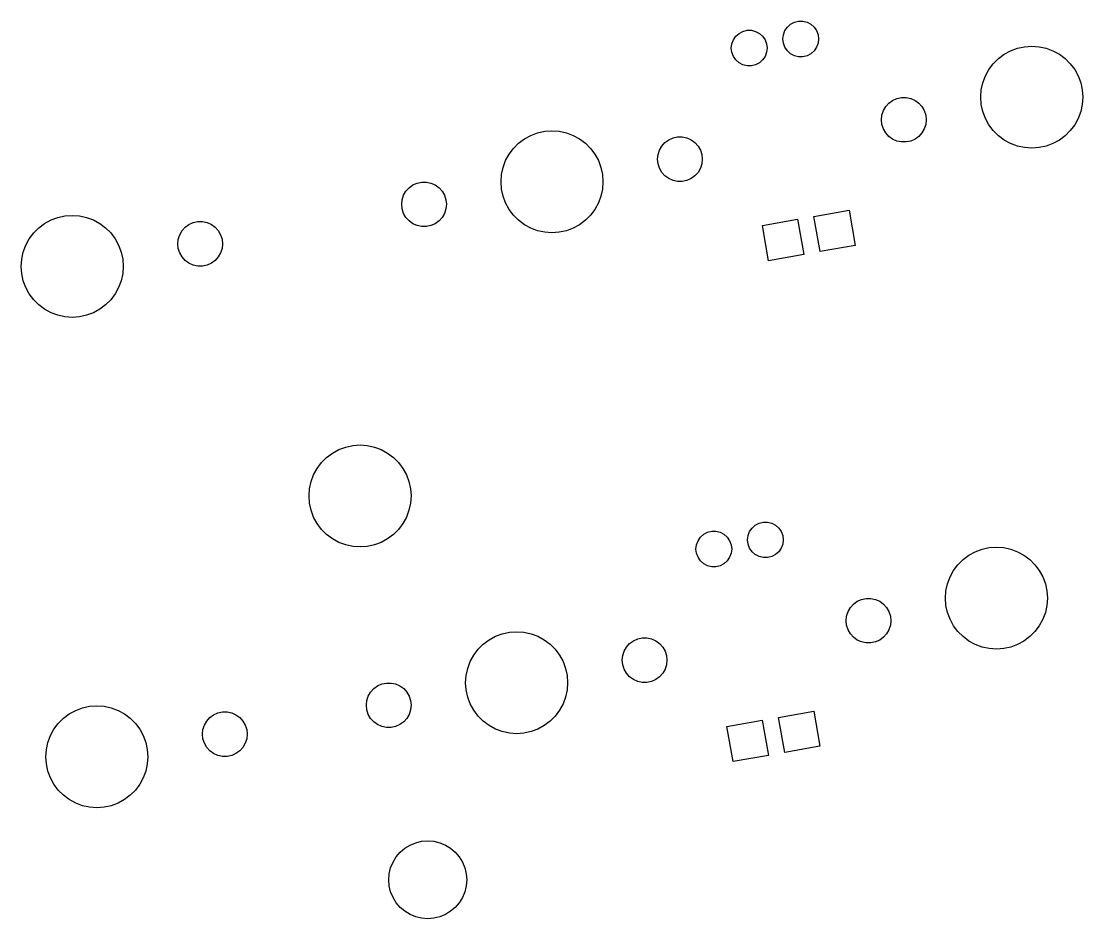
# Model space of a CAD drawing. Extents: x -139 to 23, y -82 to 9.
# Drawn here: x -93.41 to -51.9, y -72.02 to -36.93 of the extents above; entities that cross this region are included whole.
import ezdxf

# ---------------------------------------------------------------- set-up
doc = ezdxf.new("R2010")
doc.units = 0
doc.layers.add('BLACK', color=7, linetype='CONTINUOUS')

msp = doc.modelspace()

# ---------------------------------------------------------------- linework, layer by layer
at = {"layer": 'BLACK', "linetype": 'CONTINUOUS'}
for p, q in [((-63.1784, -36.9697), (-63.0149, -36.9294)), ((-63.0149, -36.9294), (-62.8465, -36.9294)), ((-62.8465, -36.9294), (-62.683, -36.9697)), ((-65.3434, -37.4035), (-65.1943, -37.3252)), ((-65.1943, -37.3252), (-65.0308, -37.2849)), ((-65.0308, -37.2849), (-64.8624, -37.2849)), ((-64.8624, -37.2849), (-64.6989, -37.3252)), ((-64.6989, -37.3252), (-64.5498, -37.4035)), ((-63.6089, -37.4557), (-63.5492, -37.2982)), ((-63.5492, -37.2982), (-63.4536, -37.1597)), ((-63.4536, -37.1597), (-63.3275, -37.048)), ((-63.3275, -37.048), (-63.1784, -36.9697)), ((-62.683, -36.9697), (-62.5339, -37.048)), ((-62.5339, -37.048), (-62.4079, -37.1597)), ((-62.4079, -37.1597), (-62.3122, -37.2982)), ((-62.3122, -37.2982), (-62.2525, -37.4557)), ((-65.6248, -37.8112), (-65.5651, -37.6537)), ((-65.5651, -37.6537), (-65.4695, -37.5151)), ((-65.4695, -37.5151), (-65.3434, -37.4035)), ((-64.5498, -37.4035), (-64.4238, -37.5151)), ((-64.4238, -37.5151), (-64.3281, -37.6537)), ((-64.3281, -37.6537), (-64.2684, -37.8112)), ((-63.6292, -37.6229), (-63.6089, -37.4557)), ((-63.6089, -37.79), (-63.6292, -37.6229)), ((-62.2525, -37.4557), (-62.2322, -37.6229)), ((-62.2322, -37.6229), (-62.2525, -37.79)), ((-65.6451, -37.9783), (-65.6248, -37.8112)), ((-65.6248, -38.1455), (-65.6451, -37.9783)), ((-65.5651, -38.3029), (-65.6248, -38.1455)), ((-64.2684, -38.1455), (-64.3281, -38.3029)), ((-64.2684, -37.8112), (-64.2481, -37.9783)), ((-64.2481, -37.9783), (-64.2684, -38.1455)), ((-63.5492, -37.9475), (-63.6089, -37.79)), ((-63.4536, -38.086), (-63.5492, -37.9475)), ((-63.3275, -38.1977), (-63.4536, -38.086)), ((-62.4079, -38.086), (-62.5339, -38.1977)), ((-62.3122, -37.9475), (-62.4079, -38.086)), ((-62.2525, -37.79), (-62.3122, -37.9475)), ((-54.9748, -38.2213), (-54.7251, -38.085)), ((-54.7251, -38.085), (-54.4585, -37.9856)), ((-54.4585, -37.9856), (-54.1806, -37.9251)), ((-54.1806, -37.9251), (-53.8968, -37.9048)), ((-53.8968, -37.9048), (-53.613, -37.9251)), ((-53.613, -37.9251), (-53.335, -37.9856)), ((-53.335, -37.9856), (-53.0685, -38.085)), ((-53.0685, -38.085), (-52.8188, -38.2213)), ((-65.4695, -38.4415), (-65.5651, -38.3029)), ((-65.3434, -38.5532), (-65.4695, -38.4415)), ((-65.1943, -38.6314), (-65.3434, -38.5532)), ((-64.5498, -38.5532), (-64.6989, -38.6314)), ((-64.4238, -38.4415), (-64.5498, -38.5532)), ((-64.3281, -38.3029), (-64.4238, -38.4415)), ((-63.1784, -38.276), (-63.3275, -38.1977)), ((-63.0149, -38.3163), (-63.1784, -38.276)), ((-62.8465, -38.3163), (-63.0149, -38.3163)), ((-62.683, -38.276), (-62.8465, -38.3163)), ((-62.5339, -38.1977), (-62.683, -38.276)), ((-55.5742, -38.8207), (-55.4037, -38.593)), ((-55.4037, -38.593), (-55.2025, -38.3918)), ((-55.2025, -38.3918), (-54.9748, -38.2213)), ((-52.8188, -38.2213), (-52.5911, -38.3918)), ((-52.5911, -38.3918), (-52.3899, -38.593)), ((-52.3899, -38.593), (-52.2194, -38.8207)), ((-65.0308, -38.6717), (-65.1943, -38.6314)), ((-64.8624, -38.6717), (-65.0308, -38.6717)), ((-64.6989, -38.6314), (-64.8624, -38.6717)), ((-55.7105, -39.0704), (-55.5742, -38.8207)), ((-52.2194, -38.8207), (-52.0831, -39.0704)), ((-55.8704, -39.6149), (-55.8099, -39.337)), ((-55.8099, -39.337), (-55.7105, -39.0704)), ((-52.0831, -39.0704), (-51.9837, -39.337)), ((-51.9837, -39.337), (-51.9232, -39.6149)), ((-55.8907, -39.8987), (-55.8704, -39.6149)), ((-51.9232, -39.6149), (-51.9029, -39.8987)), ((-59.6075, -40.2665), (-59.4851, -40.1306)), ((-59.4851, -40.1306), (-59.3371, -40.0231)), ((-59.3371, -40.0231), (-59.17, -39.9487)), ((-59.17, -39.9487), (-58.9911, -39.9106)), ((-58.9911, -39.9106), (-58.8082, -39.9106)), ((-58.8082, -39.9106), (-58.6292, -39.9487)), ((-58.6292, -39.9487), (-58.4621, -40.0231)), ((-58.4621, -40.0231), (-58.3141, -40.1306)), ((-58.3141, -40.1306), (-58.1917, -40.2665)), ((-55.8704, -40.1825), (-55.8907, -39.8987)), ((-55.8099, -40.4605), (-55.8704, -40.1825)), ((-51.9232, -40.1825), (-51.9837, -40.4605)), ((-51.9029, -39.8987), (-51.9232, -40.1825)), ((-59.7746, -40.7808), (-59.7555, -40.5989)), ((-59.7555, -40.5989), (-59.699, -40.4249)), ((-59.699, -40.4249), (-59.6075, -40.2665)), ((-58.1917, -40.2665), (-58.1003, -40.4249)), ((-58.1003, -40.4249), (-58.0437, -40.5989)), ((-58.0437, -40.5989), (-58.0246, -40.7808)), ((-55.7105, -40.727), (-55.8099, -40.4605)), ((-51.9837, -40.4605), (-52.0831, -40.727)), ((-59.7555, -40.9628), (-59.7746, -40.7808)), ((-59.699, -41.1367), (-59.7555, -40.9628)), ((-58.0437, -40.9628), (-58.1003, -41.1367)), ((-58.0246, -40.7808), (-58.0437, -40.9628)), ((-55.5742, -40.9767), (-55.7105, -40.727)), ((-55.4037, -41.2044), (-55.5742, -40.9767)), ((-52.2194, -40.9767), (-52.3899, -41.2044)), ((-52.0831, -40.727), (-52.2194, -40.9767)), ((-73.7354, -41.5293), (-73.4857, -41.393)), ((-73.4857, -41.393), (-73.2191, -41.2936)), ((-73.2191, -41.2936), (-72.9411, -41.2331)), ((-72.9411, -41.2331), (-72.6574, -41.2128)), ((-72.6574, -41.2128), (-72.3736, -41.2331)), ((-72.3736, -41.2331), (-72.0956, -41.2936)), ((-72.0956, -41.2936), (-71.8291, -41.393)), ((-71.8291, -41.393), (-71.5794, -41.5293)), ((-68.0921, -41.5668), (-67.9249, -41.4924)), ((-67.9249, -41.4924), (-67.746, -41.4544)), ((-67.746, -41.4544), (-67.5631, -41.4544)), ((-67.5631, -41.4544), (-67.3842, -41.4924)), ((-67.3842, -41.4924), (-67.2171, -41.5668)), ((-59.6075, -41.2951), (-59.699, -41.1367)), ((-59.4851, -41.4311), (-59.6075, -41.2951)), ((-59.3371, -41.5386), (-59.4851, -41.4311)), ((-58.3141, -41.4311), (-58.4621, -41.5386)), ((-58.1917, -41.2951), (-58.3141, -41.4311)), ((-58.1003, -41.1367), (-58.1917, -41.2951)), ((-55.2025, -41.4056), (-55.4037, -41.2044)), ((-54.9748, -41.5761), (-55.2025, -41.4056)), ((-52.5911, -41.4056), (-52.8188, -41.5761)), ((-52.3899, -41.2044), (-52.5911, -41.4056)), ((-74.3348, -42.1287), (-74.1643, -41.901)), ((-74.1643, -41.901), (-73.9631, -41.6998)), ((-73.9631, -41.6998), (-73.7354, -41.5293)), ((-71.5794, -41.5293), (-71.3517, -41.6998)), ((-71.3517, -41.6998), (-71.1505, -41.901)), ((-71.1505, -41.901), (-70.98, -42.1287)), ((-68.4539, -41.9687), (-68.3624, -41.8103)), ((-68.3624, -41.8103), (-68.24, -41.6743)), ((-68.24, -41.6743), (-68.0921, -41.5668)), ((-67.2171, -41.5668), (-67.0691, -41.6743)), ((-67.0691, -41.6743), (-66.9467, -41.8103)), ((-66.9467, -41.8103), (-66.8552, -41.9687)), ((-59.17, -41.613), (-59.3371, -41.5386)), ((-58.9911, -41.651), (-59.17, -41.613)), ((-58.8082, -41.651), (-58.9911, -41.651)), ((-58.6292, -41.613), (-58.8082, -41.651)), ((-58.4621, -41.5386), (-58.6292, -41.613)), ((-54.7251, -41.7124), (-54.9748, -41.5761)), ((-54.4585, -41.8118), (-54.7251, -41.7124)), ((-54.1806, -41.8723), (-54.4585, -41.8118)), ((-53.8968, -41.8926), (-54.1806, -41.8723)), ((-53.613, -41.8723), (-53.8968, -41.8926)), ((-53.335, -41.8118), (-53.613, -41.8723)), ((-53.0685, -41.7124), (-53.335, -41.8118)), ((-52.8188, -41.5761), (-53.0685, -41.7124)), ((-74.4711, -42.3784), (-74.3348, -42.1287)), ((-70.98, -42.1287), (-70.8437, -42.3784)), ((-68.5296, -42.3246), (-68.5104, -42.1426)), ((-68.5104, -42.5065), (-68.5296, -42.3246)), ((-68.5104, -42.1426), (-68.4539, -41.9687)), ((-66.8552, -41.9687), (-66.7987, -42.1426)), ((-66.7987, -42.1426), (-66.7796, -42.3246)), ((-66.7796, -42.3246), (-66.7987, -42.5065)), ((-74.631, -42.9229), (-74.5705, -42.645)), ((-74.5705, -42.645), (-74.4711, -42.3784)), ((-70.8437, -42.3784), (-70.7442, -42.645)), ((-70.7442, -42.645), (-70.6838, -42.9229)), ((-68.4539, -42.6805), (-68.5104, -42.5065)), ((-68.3624, -42.8389), (-68.4539, -42.6805)), ((-66.8552, -42.6805), (-66.9467, -42.8389)), ((-66.7987, -42.5065), (-66.8552, -42.6805)), ((-74.6513, -43.2067), (-74.631, -42.9229)), ((-70.6838, -42.9229), (-70.6635, -43.2067)), ((-68.24, -42.9748), (-68.3624, -42.8389)), ((-68.0921, -43.0823), (-68.24, -42.9748)), ((-67.9249, -43.1567), (-68.0921, -43.0823)), ((-67.746, -43.1948), (-67.9249, -43.1567)), ((-67.3842, -43.1567), (-67.5631, -43.1948)), ((-67.2171, -43.0823), (-67.3842, -43.1567)), ((-67.0691, -42.9748), (-67.2171, -43.0823)), ((-66.9467, -42.8389), (-67.0691, -42.9748)), ((-78.4596, -43.7329), (-78.3681, -43.5745)), ((-78.3681, -43.5745), (-78.2457, -43.4386)), ((-78.2457, -43.4386), (-78.0977, -43.3311)), ((-78.0977, -43.3311), (-77.9306, -43.2567)), ((-77.9306, -43.2567), (-77.7517, -43.2186)), ((-77.7517, -43.2186), (-77.5687, -43.2186)), ((-77.5687, -43.2186), (-77.3898, -43.2567)), ((-77.3898, -43.2567), (-77.2227, -43.3311)), ((-77.2227, -43.3311), (-77.0747, -43.4386)), ((-77.0747, -43.4386), (-76.9523, -43.5745)), ((-76.9523, -43.5745), (-76.8609, -43.7329)), ((-74.631, -43.4905), (-74.6513, -43.2067)), ((-74.5705, -43.7685), (-74.631, -43.4905)), ((-70.6838, -43.4905), (-70.7442, -43.7685)), ((-70.6635, -43.2067), (-70.6838, -43.4905)), ((-67.5631, -43.1948), (-67.746, -43.1948)), ((-78.5352, -44.0888), (-78.5161, -43.9069)), ((-78.5161, -43.9069), (-78.4596, -43.7329)), ((-76.8609, -43.7329), (-76.8043, -43.9069)), ((-76.8043, -43.9069), (-76.7852, -44.0888)), ((-74.4711, -44.035), (-74.5705, -43.7685)), ((-70.7442, -43.7685), (-70.8437, -44.035)), ((-78.5161, -44.2708), (-78.5352, -44.0888)), ((-78.4596, -44.4447), (-78.5161, -44.2708)), ((-76.8043, -44.2708), (-76.8609, -44.4447)), ((-76.7852, -44.0888), (-76.8043, -44.2708)), ((-74.3348, -44.2847), (-74.4711, -44.035)), ((-74.1643, -44.5124), (-74.3348, -44.2847)), ((-70.98, -44.2847), (-71.1505, -44.5124)), ((-70.8437, -44.035), (-70.98, -44.2847)), ((-62.4167, -44.5605), (-61.0409, -44.3179)), ((-61.0409, -44.3179), (-60.7984, -45.6937)), ((-92.496, -44.8373), (-92.2463, -44.701)), ((-92.2463, -44.701), (-91.9797, -44.6016)), ((-91.9797, -44.6016), (-91.7017, -44.5411)), ((-91.7017, -44.5411), (-91.418, -44.5208)), ((-91.418, -44.5208), (-91.1342, -44.5411)), ((-91.1342, -44.5411), (-90.8562, -44.6016)), ((-90.8562, -44.6016), (-90.5897, -44.701)), ((-90.5897, -44.701), (-90.34, -44.8373)), ((-86.8526, -44.8748), (-86.6855, -44.8004)), ((-86.6855, -44.8004), (-86.5066, -44.7624)), ((-86.5066, -44.7624), (-86.3237, -44.7624)), ((-86.3237, -44.7624), (-86.1448, -44.8004)), ((-86.1448, -44.8004), (-85.9776, -44.8748)), ((-78.3681, -44.6031), (-78.4596, -44.4447)), ((-78.2457, -44.7391), (-78.3681, -44.6031)), ((-78.0977, -44.8466), (-78.2457, -44.7391)), ((-77.0747, -44.7391), (-77.2227, -44.8466)), ((-76.9523, -44.6031), (-77.0747, -44.7391)), ((-76.8609, -44.4447), (-76.9523, -44.6031)), ((-73.9631, -44.7136), (-74.1643, -44.5124)), ((-73.7354, -44.8841), (-73.9631, -44.7136)), ((-71.3517, -44.7136), (-71.5794, -44.8841)), ((-71.1505, -44.5124), (-71.3517, -44.7136)), ((-64.4326, -44.916), (-63.0568, -44.6734)), ((-63.0568, -44.6734), (-62.8143, -46.0491)), ((-62.1741, -45.9363), (-62.4167, -44.5605)), ((-93.0953, -45.4367), (-92.9249, -45.209)), ((-92.9249, -45.209), (-92.7237, -45.0078)), ((-92.7237, -45.0078), (-92.496, -44.8373)), ((-90.34, -44.8373), (-90.1122, -45.0078)), ((-90.1122, -45.0078), (-89.9111, -45.209)), ((-89.9111, -45.209), (-89.7406, -45.4367)), ((-87.2145, -45.2767), (-87.123, -45.1183)), ((-87.123, -45.1183), (-87.0006, -44.9823)), ((-87.0006, -44.9823), (-86.8526, -44.8748)), ((-85.9776, -44.8748), (-85.8297, -44.9823)), ((-85.8297, -44.9823), (-85.7073, -45.1183)), ((-85.7073, -45.1183), (-85.6158, -45.2767)), ((-77.9306, -44.921), (-78.0977, -44.8466)), ((-77.7517, -44.959), (-77.9306, -44.921)), ((-77.5687, -44.959), (-77.7517, -44.959)), ((-77.3898, -44.921), (-77.5687, -44.959)), ((-77.2227, -44.8466), (-77.3898, -44.921)), ((-73.4857, -45.0204), (-73.7354, -44.8841)), ((-73.2191, -45.1198), (-73.4857, -45.0204)), ((-72.9411, -45.1803), (-73.2191, -45.1198)), ((-72.6574, -45.2006), (-72.9411, -45.1803)), ((-72.3736, -45.1803), (-72.6574, -45.2006)), ((-72.0956, -45.1198), (-72.3736, -45.1803)), ((-71.8291, -45.0204), (-72.0956, -45.1198)), ((-71.5794, -44.8841), (-71.8291, -45.0204)), ((-64.19, -46.2917), (-64.4326, -44.916)), ((-93.2317, -45.6864), (-93.0953, -45.4367)), ((-89.7406, -45.4367), (-89.6043, -45.6864)), ((-87.2901, -45.6326), (-87.271, -45.4506)), ((-87.271, -45.8145), (-87.2901, -45.6326)), ((-87.271, -45.4506), (-87.2145, -45.2767)), ((-85.6158, -45.2767), (-85.5593, -45.4506)), ((-85.5593, -45.4506), (-85.5401, -45.6326)), ((-85.5401, -45.6326), (-85.5593, -45.8145)), ((-93.3916, -46.2309), (-93.3311, -45.953)), ((-93.3311, -45.953), (-93.2317, -45.6864)), ((-89.6043, -45.6864), (-89.5048, -45.953)), ((-89.5048, -45.953), (-89.4444, -46.2309)), ((-87.2145, -45.9885), (-87.271, -45.8145)), ((-87.123, -46.1469), (-87.2145, -45.9885)), ((-85.6158, -45.9885), (-85.7073, -46.1469)), ((-85.5593, -45.8145), (-85.6158, -45.9885)), ((-62.8143, -46.0491), (-64.19, -46.2917)), ((-60.7984, -45.6937), (-62.1741, -45.9363)), ((-93.4119, -46.5147), (-93.3916, -46.2309)), ((-89.4444, -46.2309), (-89.4241, -46.5147)), ((-87.0006, -46.2828), (-87.123, -46.1469)), ((-86.8526, -46.3903), (-87.0006, -46.2828)), ((-86.6855, -46.4647), (-86.8526, -46.3903)), ((-86.5066, -46.5028), (-86.6855, -46.4647)), ((-86.1448, -46.4647), (-86.3237, -46.5028)), ((-85.9776, -46.3903), (-86.1448, -46.4647)), ((-85.8297, -46.2828), (-85.9776, -46.3903)), ((-85.7073, -46.1469), (-85.8297, -46.2828)), ((-93.3916, -46.7985), (-93.4119, -46.5147)), ((-93.3311, -47.0764), (-93.3916, -46.7985)), ((-89.4444, -46.7985), (-89.5048, -47.0764)), ((-89.4241, -46.5147), (-89.4444, -46.7985)), ((-86.3237, -46.5028), (-86.5066, -46.5028)), ((-93.2317, -47.343), (-93.3311, -47.0764)), ((-89.5048, -47.0764), (-89.6043, -47.343)), ((-93.0953, -47.5927), (-93.2317, -47.343)), ((-92.9249, -47.8204), (-93.0953, -47.5927)), ((-89.7406, -47.5927), (-89.9111, -47.8204)), ((-89.6043, -47.343), (-89.7406, -47.5927)), ((-92.7237, -48.0216), (-92.9249, -47.8204)), ((-92.496, -48.1921), (-92.7237, -48.0216)), ((-90.1122, -48.0216), (-90.34, -48.1921)), ((-89.9111, -47.8204), (-90.1122, -48.0216)), ((-92.2463, -48.3284), (-92.496, -48.1921)), ((-91.9797, -48.4278), (-92.2463, -48.3284)), ((-91.7017, -48.4883), (-91.9797, -48.4278)), ((-91.418, -48.5086), (-91.7017, -48.4883)), ((-91.1342, -48.4883), (-91.418, -48.5086)), ((-90.8562, -48.4278), (-91.1342, -48.4883)), ((-90.5897, -48.3284), (-90.8562, -48.4278)), ((-90.34, -48.1921), (-90.5897, -48.3284)), ((-80.7249, -53.5786), (-80.4469, -53.5181)), ((-80.4469, -53.5181), (-80.1631, -53.4978)), ((-80.1631, -53.4978), (-79.8794, -53.5181)), ((-79.8794, -53.5181), (-79.6014, -53.5786)), ((-81.4689, -53.9848), (-81.2411, -53.8143)), ((-81.2411, -53.8143), (-80.9914, -53.678)), ((-80.9914, -53.678), (-80.7249, -53.5786)), ((-79.6014, -53.5786), (-79.3348, -53.678)), ((-79.3348, -53.678), (-79.0852, -53.8143)), ((-79.0852, -53.8143), (-78.8574, -53.9848)), ((-81.8405, -54.4137), (-81.67, -54.186)), ((-81.67, -54.186), (-81.4689, -53.9848)), ((-78.8574, -53.9848), (-78.6563, -54.186)), ((-78.6563, -54.186), (-78.4858, -54.4137)), ((-82.0763, -54.93), (-81.9769, -54.6634)), ((-81.9769, -54.6634), (-81.8405, -54.4137)), ((-78.4858, -54.4137), (-78.3494, -54.6634)), ((-78.3494, -54.6634), (-78.25, -54.93)), ((-82.1367, -55.2079), (-82.0763, -54.93)), ((-78.25, -54.93), (-78.1895, -55.2079)), ((-82.157, -55.4917), (-82.1367, -55.2079)), ((-82.1367, -55.7755), (-82.157, -55.4917)), ((-78.1895, -55.2079), (-78.1692, -55.4917)), ((-78.1692, -55.4917), (-78.1895, -55.7755)), ((-82.0763, -56.0534), (-82.1367, -55.7755)), ((-78.1895, -55.7755), (-78.25, -56.0534)), ((-81.9769, -56.32), (-82.0763, -56.0534)), ((-81.8405, -56.5697), (-81.9769, -56.32)), ((-78.3494, -56.32), (-78.4858, -56.5697)), ((-78.25, -56.0534), (-78.3494, -56.32)), ((-81.67, -56.7974), (-81.8405, -56.5697)), ((-81.4689, -56.9986), (-81.67, -56.7974)), ((-78.6563, -56.7974), (-78.8574, -56.9986)), ((-78.4858, -56.5697), (-78.6563, -56.7974)), ((-64.9314, -56.8858), (-64.8357, -56.7473)), ((-64.8357, -56.7473), (-64.7097, -56.6356)), ((-64.7097, -56.6356), (-64.5606, -56.5573)), ((-64.5606, -56.5573), (-64.3971, -56.517)), ((-64.3971, -56.517), (-64.2287, -56.517)), ((-64.2287, -56.517), (-64.0652, -56.5573)), ((-64.0652, -56.5573), (-63.9161, -56.6356)), ((-63.9161, -56.6356), (-63.79, -56.7473)), ((-63.79, -56.7473), (-63.6944, -56.8858)), ((-81.2411, -57.1691), (-81.4689, -56.9986)), ((-80.9914, -57.3054), (-81.2411, -57.1691)), ((-79.0852, -57.1691), (-79.3348, -57.3054)), ((-78.8574, -56.9986), (-79.0852, -57.1691)), ((-67.007, -57.3987), (-66.9473, -57.2413)), ((-66.9473, -57.2413), (-66.8516, -57.1027)), ((-66.8516, -57.1027), (-66.7256, -56.991)), ((-66.7256, -56.991), (-66.5765, -56.9128)), ((-66.5765, -56.9128), (-66.413, -56.8725)), ((-66.413, -56.8725), (-66.2446, -56.8725)), ((-66.2446, -56.8725), (-66.0811, -56.9128)), ((-66.0811, -56.9128), (-65.932, -56.991)), ((-65.932, -56.991), (-65.806, -57.1027)), ((-65.806, -57.1027), (-65.7103, -57.2413)), ((-65.7103, -57.2413), (-65.6506, -57.3987)), ((-65.0114, -57.2104), (-64.9911, -57.0433)), ((-64.9911, -57.3776), (-65.0114, -57.2104)), ((-64.9911, -57.0433), (-64.9314, -56.8858)), ((-63.6944, -56.8858), (-63.6347, -57.0433)), ((-63.6347, -57.0433), (-63.6144, -57.2104)), ((-63.6144, -57.2104), (-63.6347, -57.3776)), ((-80.7249, -57.4048), (-80.9914, -57.3054)), ((-80.4469, -57.4653), (-80.7249, -57.4048)), ((-80.1631, -57.4856), (-80.4469, -57.4653)), ((-79.8794, -57.4653), (-80.1631, -57.4856)), ((-79.6014, -57.4048), (-79.8794, -57.4653)), ((-79.3348, -57.3054), (-79.6014, -57.4048)), ((-67.0273, -57.5659), (-67.007, -57.3987)), ((-67.007, -57.7331), (-67.0273, -57.5659)), ((-65.6506, -57.3987), (-65.6303, -57.5659)), ((-65.6303, -57.5659), (-65.6506, -57.7331)), ((-64.9314, -57.5351), (-64.9911, -57.3776)), ((-64.8357, -57.6736), (-64.9314, -57.5351)), ((-64.7097, -57.7853), (-64.8357, -57.6736)), ((-63.79, -57.6736), (-63.9161, -57.7853)), ((-63.6944, -57.5351), (-63.79, -57.6736)), ((-63.6347, -57.3776), (-63.6944, -57.5351)), ((-56.3569, -57.8089), (-56.1072, -57.6726)), ((-56.1072, -57.6726), (-55.8407, -57.5732)), ((-55.8407, -57.5732), (-55.5627, -57.5127)), ((-55.5627, -57.5127), (-55.2789, -57.4924)), ((-55.2789, -57.4924), (-54.9952, -57.5127)), ((-54.9952, -57.5127), (-54.7172, -57.5732)), ((-54.7172, -57.5732), (-54.4506, -57.6726)), ((-54.4506, -57.6726), (-54.201, -57.8089)), ((-66.9473, -57.8905), (-67.007, -57.7331)), ((-66.8516, -58.0291), (-66.9473, -57.8905)), ((-66.7256, -58.1408), (-66.8516, -58.0291)), ((-65.806, -58.0291), (-65.932, -58.1408)), ((-65.7103, -57.8905), (-65.806, -58.0291)), ((-65.6506, -57.7331), (-65.7103, -57.8905)), ((-64.5606, -57.8636), (-64.7097, -57.7853)), ((-64.3971, -57.9039), (-64.5606, -57.8636)), ((-64.2287, -57.9039), (-64.3971, -57.9039)), ((-64.0652, -57.8636), (-64.2287, -57.9039)), ((-63.9161, -57.7853), (-64.0652, -57.8636)), ((-56.7858, -58.1806), (-56.5847, -57.9794)), ((-56.5847, -57.9794), (-56.3569, -57.8089)), ((-54.201, -57.8089), (-53.9732, -57.9794)), ((-53.9732, -57.9794), (-53.7721, -58.1806)), ((-66.5765, -58.219), (-66.7256, -58.1408)), ((-66.413, -58.2593), (-66.5765, -58.219)), ((-66.2446, -58.2593), (-66.413, -58.2593)), ((-66.0811, -58.219), (-66.2446, -58.2593)), ((-65.932, -58.1408), (-66.0811, -58.219)), ((-57.0927, -58.658), (-56.9563, -58.4083)), ((-56.9563, -58.4083), (-56.7858, -58.1806)), ((-53.7721, -58.1806), (-53.6016, -58.4083)), ((-53.6016, -58.4083), (-53.4652, -58.658)), ((-57.2525, -59.2025), (-57.1921, -58.9245)), ((-57.1921, -58.9245), (-57.0927, -58.658)), ((-53.4652, -58.658), (-53.3658, -58.9245)), ((-53.3658, -58.9245), (-53.3053, -59.2025)), ((-57.2728, -59.4863), (-57.2525, -59.2025)), ((-53.3053, -59.2025), (-53.285, -59.4863)), ((-60.9897, -59.8541), (-60.8673, -59.7182)), ((-60.8673, -59.7182), (-60.7193, -59.6107)), ((-60.7193, -59.6107), (-60.5522, -59.5363)), ((-60.5522, -59.5363), (-60.3732, -59.4982)), ((-60.3732, -59.4982), (-60.1903, -59.4982)), ((-60.1903, -59.4982), (-60.0114, -59.5363)), ((-60.0114, -59.5363), (-59.8443, -59.6107)), ((-59.8443, -59.6107), (-59.6963, -59.7182)), ((-59.6963, -59.7182), (-59.5739, -59.8541)), ((-57.2525, -59.7701), (-57.2728, -59.4863)), ((-57.1921, -60.048), (-57.2525, -59.7701)), ((-53.3053, -59.7701), (-53.3658, -60.048)), ((-53.285, -59.4863), (-53.3053, -59.7701)), ((-61.1568, -60.3684), (-61.1376, -60.1865)), ((-61.1376, -60.1865), (-61.0811, -60.0125)), ((-61.0811, -60.0125), (-60.9897, -59.8541)), ((-59.5739, -59.8541), (-59.4824, -60.0125)), ((-59.4824, -60.0125), (-59.4259, -60.1865)), ((-59.4259, -60.1865), (-59.4068, -60.3684)), ((-57.0927, -60.3146), (-57.1921, -60.048)), ((-53.3658, -60.048), (-53.4652, -60.3146)), ((-61.1376, -60.5503), (-61.1568, -60.3684)), ((-61.0811, -60.7243), (-61.1376, -60.5503)), ((-59.4259, -60.5503), (-59.4824, -60.7243)), ((-59.4068, -60.3684), (-59.4259, -60.5503)), ((-56.9563, -60.5643), (-57.0927, -60.3146)), ((-56.7858, -60.792), (-56.9563, -60.5643)), ((-53.6016, -60.5643), (-53.7721, -60.792)), ((-53.4652, -60.3146), (-53.6016, -60.5643)), ((-75.1175, -61.1169), (-74.8678, -60.9806)), ((-74.8678, -60.9806), (-74.6013, -60.8812)), ((-74.6013, -60.8812), (-74.3233, -60.8207)), ((-74.3233, -60.8207), (-74.0395, -60.8004)), ((-74.0395, -60.8004), (-73.7558, -60.8207)), ((-73.7558, -60.8207), (-73.4778, -60.8812)), ((-73.4778, -60.8812), (-73.2112, -60.9806)), ((-73.2112, -60.9806), (-72.9615, -61.1169)), ((-60.9897, -60.8827), (-61.0811, -60.7243)), ((-60.8673, -61.0187), (-60.9897, -60.8827)), ((-59.5739, -60.8827), (-59.6963, -61.0187)), ((-59.4824, -60.7243), (-59.5739, -60.8827)), ((-56.5847, -60.9932), (-56.7858, -60.792)), ((-56.3569, -61.1637), (-56.5847, -60.9932)), ((-53.9732, -60.9932), (-54.201, -61.1637)), ((-53.7721, -60.792), (-53.9732, -60.9932)), ((-75.5464, -61.4886), (-75.3453, -61.2874)), ((-75.3453, -61.2874), (-75.1175, -61.1169)), ((-72.9615, -61.1169), (-72.7338, -61.2874)), ((-72.7338, -61.2874), (-72.5326, -61.4886)), ((-69.8361, -61.5563), (-69.7446, -61.3978)), ((-69.7446, -61.3978), (-69.6222, -61.2619)), ((-69.6222, -61.2619), (-69.4742, -61.1544)), ((-69.4742, -61.1544), (-69.3071, -61.08)), ((-69.3071, -61.08), (-69.1282, -61.0419)), ((-69.1282, -61.0419), (-68.9452, -61.0419)), ((-68.9452, -61.0419), (-68.7663, -61.08)), ((-68.7663, -61.08), (-68.5992, -61.1544)), ((-68.5992, -61.1544), (-68.4512, -61.2619)), ((-68.4512, -61.2619), (-68.3288, -61.3978)), ((-68.3288, -61.3978), (-68.2374, -61.5563)), ((-60.7193, -61.1262), (-60.8673, -61.0187)), ((-60.5522, -61.2006), (-60.7193, -61.1262)), ((-60.3732, -61.2386), (-60.5522, -61.2006)), ((-60.1903, -61.2386), (-60.3732, -61.2386)), ((-60.0114, -61.2006), (-60.1903, -61.2386)), ((-59.8443, -61.1262), (-60.0114, -61.2006)), ((-59.6963, -61.0187), (-59.8443, -61.1262)), ((-56.1072, -61.3), (-56.3569, -61.1637)), ((-55.8407, -61.3994), (-56.1072, -61.3)), ((-55.5627, -61.4599), (-55.8407, -61.3994)), ((-54.7172, -61.3994), (-54.9952, -61.4599)), ((-54.4506, -61.3), (-54.7172, -61.3994)), ((-54.201, -61.1637), (-54.4506, -61.3)), ((-75.8532, -61.966), (-75.7169, -61.7163)), ((-75.7169, -61.7163), (-75.5464, -61.4886)), ((-72.5326, -61.4886), (-72.3622, -61.7163)), ((-72.3622, -61.7163), (-72.2258, -61.966)), ((-69.9117, -61.9122), (-69.8926, -61.7302)), ((-69.8926, -61.7302), (-69.8361, -61.5563)), ((-68.2374, -61.5563), (-68.1808, -61.7302)), ((-68.1808, -61.7302), (-68.1617, -61.9122)), ((-55.2789, -61.4802), (-55.5627, -61.4599)), ((-54.9952, -61.4599), (-55.2789, -61.4802)), ((-76.0131, -62.5105), (-75.9527, -62.2325)), ((-75.9527, -62.2325), (-75.8532, -61.966)), ((-72.2258, -61.966), (-72.1264, -62.2325)), ((-72.1264, -62.2325), (-72.0659, -62.5105)), ((-69.8926, -62.0941), (-69.9117, -61.9122)), ((-69.8361, -62.2681), (-69.8926, -62.0941)), ((-68.1808, -62.0941), (-68.2374, -62.2681)), ((-68.1617, -61.9122), (-68.1808, -62.0941)), ((-76.0334, -62.7943), (-76.0131, -62.5105)), ((-72.0659, -62.5105), (-72.0456, -62.7943)), ((-69.7446, -62.4265), (-69.8361, -62.2681)), ((-69.6222, -62.5624), (-69.7446, -62.4265)), ((-69.4742, -62.6699), (-69.6222, -62.5624)), ((-69.3071, -62.7443), (-69.4742, -62.6699)), ((-68.5992, -62.6699), (-68.7663, -62.7443)), ((-68.4512, -62.5624), (-68.5992, -62.6699)), ((-68.3288, -62.4265), (-68.4512, -62.5624)), ((-68.2374, -62.2681), (-68.3288, -62.4265)), ((-79.7502, -63.1621), (-79.6278, -63.0262)), ((-79.6278, -63.0262), (-79.4799, -62.9187)), ((-79.4799, -62.9187), (-79.3127, -62.8442)), ((-79.3127, -62.8442), (-79.1338, -62.8062)), ((-79.1338, -62.8062), (-78.9509, -62.8062)), ((-78.9509, -62.8062), (-78.772, -62.8442)), ((-78.772, -62.8442), (-78.6049, -62.9187)), ((-78.6049, -62.9187), (-78.4569, -63.0262)), ((-78.4569, -63.0262), (-78.3345, -63.1621)), ((-76.0131, -63.0781), (-76.0334, -62.7943)), ((-75.9527, -63.356), (-76.0131, -63.0781)), ((-72.0659, -63.0781), (-72.1264, -63.356)), ((-72.0456, -62.7943), (-72.0659, -63.0781)), ((-69.1282, -62.7824), (-69.3071, -62.7443)), ((-68.9452, -62.7824), (-69.1282, -62.7824)), ((-68.7663, -62.7443), (-68.9452, -62.7824)), ((-79.9174, -63.6764), (-79.8982, -63.4945)), ((-79.8982, -63.4945), (-79.8417, -63.3205)), ((-79.8417, -63.3205), (-79.7502, -63.1621)), ((-78.3345, -63.1621), (-78.243, -63.3205)), ((-78.243, -63.3205), (-78.1865, -63.4945)), ((-78.1865, -63.4945), (-78.1674, -63.6764)), ((-75.8532, -63.6226), (-75.9527, -63.356)), ((-72.1264, -63.356), (-72.2258, -63.6226)), ((-91.533, -64.0114), (-91.2833, -63.8751)), ((-91.2833, -63.8751), (-91.0168, -63.7757)), ((-91.0168, -63.7757), (-90.7388, -63.7152)), ((-90.7388, -63.7152), (-90.455, -63.6949)), ((-90.455, -63.6949), (-90.1713, -63.7152)), ((-90.1713, -63.7152), (-89.8933, -63.7757)), ((-89.8933, -63.7757), (-89.6267, -63.8751)), ((-89.6267, -63.8751), (-89.3771, -64.0114)), ((-79.8982, -63.8583), (-79.9174, -63.6764)), ((-79.8417, -64.0323), (-79.8982, -63.8583)), ((-78.1865, -63.8583), (-78.243, -64.0323)), ((-78.1674, -63.6764), (-78.1865, -63.8583)), ((-75.7169, -63.8723), (-75.8532, -63.6226)), ((-75.5464, -64.1), (-75.7169, -63.8723)), ((-72.3622, -63.8723), (-72.5326, -64.1)), ((-72.2258, -63.6226), (-72.3622, -63.8723)), ((-63.7989, -64.1481), (-62.4231, -63.9055)), ((-62.4231, -63.9055), (-62.1805, -65.2813)), ((-91.9619, -64.3831), (-91.7608, -64.1819)), ((-91.7608, -64.1819), (-91.533, -64.0114)), ((-89.3771, -64.0114), (-89.1493, -64.1819)), ((-89.1493, -64.1819), (-88.9482, -64.3831)), ((-86.2516, -64.4508), (-86.1601, -64.2923)), ((-86.1601, -64.2923), (-86.0377, -64.1564)), ((-86.0377, -64.1564), (-85.8897, -64.0489)), ((-85.8897, -64.0489), (-85.7226, -63.9745)), ((-85.7226, -63.9745), (-85.5437, -63.9364)), ((-85.5437, -63.9364), (-85.3608, -63.9364)), ((-85.3608, -63.9364), (-85.1818, -63.9745)), ((-85.1818, -63.9745), (-85.0147, -64.0489)), ((-85.0147, -64.0489), (-84.8667, -64.1564)), ((-84.8667, -64.1564), (-84.7443, -64.2923)), ((-84.7443, -64.2923), (-84.6529, -64.4508)), ((-79.7502, -64.1907), (-79.8417, -64.0323)), ((-79.6278, -64.3267), (-79.7502, -64.1907)), ((-79.4799, -64.4342), (-79.6278, -64.3267)), ((-78.4569, -64.3267), (-78.6049, -64.4342)), ((-78.3345, -64.1907), (-78.4569, -64.3267)), ((-78.243, -64.0323), (-78.3345, -64.1907)), ((-75.3453, -64.3012), (-75.5464, -64.1)), ((-75.1175, -64.4717), (-75.3453, -64.3012)), ((-72.7338, -64.3012), (-72.9615, -64.4717)), ((-72.5326, -64.1), (-72.7338, -64.3012)), ((-65.8148, -64.5035), (-64.439, -64.261)), ((-64.439, -64.261), (-64.1964, -65.6367)), ((-63.5563, -65.5239), (-63.7989, -64.1481)), ((-92.2688, -64.8605), (-92.1324, -64.6108)), ((-92.1324, -64.6108), (-91.9619, -64.3831)), ((-88.9482, -64.3831), (-88.7777, -64.6108)), ((-88.7777, -64.6108), (-88.6413, -64.8605)), ((-86.3272, -64.8067), (-86.3081, -64.6247)), ((-86.3081, -64.6247), (-86.2516, -64.4508)), ((-84.6529, -64.4508), (-84.5963, -64.6247)), ((-84.5963, -64.6247), (-84.5772, -64.8067)), ((-79.3127, -64.5086), (-79.4799, -64.4342)), ((-79.1338, -64.5466), (-79.3127, -64.5086)), ((-78.9509, -64.5466), (-79.1338, -64.5466)), ((-78.772, -64.5086), (-78.9509, -64.5466)), ((-78.6049, -64.4342), (-78.772, -64.5086)), ((-74.8678, -64.608), (-75.1175, -64.4717)), ((-74.6013, -64.7074), (-74.8678, -64.608)), ((-74.3233, -64.7679), (-74.6013, -64.7074)), ((-73.4778, -64.7074), (-73.7558, -64.7679)), ((-73.2112, -64.608), (-73.4778, -64.7074)), ((-72.9615, -64.4717), (-73.2112, -64.608)), ((-65.5722, -65.8793), (-65.8148, -64.5035)), ((-92.4286, -65.405), (-92.3682, -65.127)), ((-92.3682, -65.127), (-92.2688, -64.8605)), ((-88.6413, -64.8605), (-88.5419, -65.127)), ((-88.5419, -65.127), (-88.4814, -65.405)), ((-86.3081, -64.9886), (-86.3272, -64.8067)), ((-86.2516, -65.1625), (-86.3081, -64.9886)), ((-86.1601, -65.321), (-86.2516, -65.1625)), ((-84.6529, -65.1625), (-84.7443, -65.321)), ((-84.5963, -64.9886), (-84.6529, -65.1625)), ((-84.5772, -64.8067), (-84.5963, -64.9886)), ((-74.0395, -64.7882), (-74.3233, -64.7679)), ((-73.7558, -64.7679), (-74.0395, -64.7882)), ((-92.4489, -65.6888), (-92.4286, -65.405)), ((-88.4814, -65.405), (-88.4611, -65.6888)), ((-86.0377, -65.4569), (-86.1601, -65.321)), ((-85.8897, -65.5644), (-86.0377, -65.4569)), ((-85.7226, -65.6388), (-85.8897, -65.5644)), ((-85.0147, -65.5644), (-85.1818, -65.6388)), ((-84.8667, -65.4569), (-85.0147, -65.5644)), ((-84.7443, -65.321), (-84.8667, -65.4569)), ((-62.1805, -65.2813), (-63.5563, -65.5239)), ((-92.4286, -65.9725), (-92.4489, -65.6888)), ((-92.3682, -66.2505), (-92.4286, -65.9725)), ((-88.4814, -65.9725), (-88.5419, -66.2505)), ((-88.4611, -65.6888), (-88.4814, -65.9725)), ((-85.5437, -65.6769), (-85.7226, -65.6388)), ((-85.3608, -65.6769), (-85.5437, -65.6769)), ((-85.1818, -65.6388), (-85.3608, -65.6769)), ((-64.1964, -65.6367), (-65.5722, -65.8793)), ((-92.2688, -66.5171), (-92.3682, -66.2505)), ((-88.5419, -66.2505), (-88.6413, -66.5171)), ((-92.1324, -66.7668), (-92.2688, -66.5171)), ((-91.9619, -66.9945), (-92.1324, -66.7668)), ((-88.7777, -66.7668), (-88.9482, -66.9945)), ((-88.6413, -66.5171), (-88.7777, -66.7668)), ((-91.7608, -67.1957), (-91.9619, -66.9945)), ((-91.533, -67.3662), (-91.7608, -67.1957)), ((-89.1493, -67.1957), (-89.3771, -67.3662)), ((-88.9482, -66.9945), (-89.1493, -67.1957)), ((-91.2833, -67.5025), (-91.533, -67.3662)), ((-91.0168, -67.6019), (-91.2833, -67.5025)), ((-90.7388, -67.6624), (-91.0168, -67.6019)), ((-89.8933, -67.6019), (-90.1713, -67.6624)), ((-89.6267, -67.5025), (-89.8933, -67.6019)), ((-89.3771, -67.3662), (-89.6267, -67.5025)), ((-90.455, -67.6827), (-90.7388, -67.6624)), ((-90.1713, -67.6624), (-90.455, -67.6827)), ((-78.5944, -69.4225), (-78.4125, -69.2672)), ((-78.4125, -69.2672), (-78.2086, -69.1423)), ((-78.2086, -69.1423), (-77.9877, -69.0508)), ((-77.9877, -69.0508), (-77.7552, -68.9949)), ((-77.7552, -68.9949), (-77.5167, -68.9762)), ((-77.5167, -68.9762), (-77.2783, -68.9949)), ((-77.2783, -68.9949), (-77.0458, -69.0508)), ((-77.0458, -69.0508), (-76.8249, -69.1423)), ((-76.8249, -69.1423), (-76.621, -69.2672)), ((-76.621, -69.2672), (-76.4391, -69.4225)), ((-78.8746, -69.8083), (-78.7497, -69.6044)), ((-78.7497, -69.6044), (-78.5944, -69.4225)), ((-76.4391, -69.4225), (-76.2838, -69.6044)), ((-76.2838, -69.6044), (-76.1589, -69.8083)), ((-79.022, -70.2618), (-78.9662, -70.0292)), ((-78.9662, -70.0292), (-78.8746, -69.8083)), ((-76.1589, -69.8083), (-76.0673, -70.0292)), ((-76.0673, -70.0292), (-76.0115, -70.2618)), ((-79.0407, -70.5002), (-79.022, -70.2618)), ((-79.022, -70.7386), (-79.0407, -70.5002)), ((-76.0115, -70.2618), (-75.9927, -70.5002)), ((-75.9927, -70.5002), (-76.0115, -70.7386)), ((-78.9662, -70.9711), (-79.022, -70.7386)), ((-78.8746, -71.1921), (-78.9662, -70.9711)), ((-76.0673, -70.9711), (-76.1589, -71.1921)), ((-76.0115, -70.7386), (-76.0673, -70.9711)), ((-78.7497, -71.396), (-78.8746, -71.1921)), ((-76.1589, -71.1921), (-76.2838, -71.396)), ((-78.5944, -71.5778), (-78.7497, -71.396)), ((-78.4125, -71.7331), (-78.5944, -71.5778)), ((-78.2086, -71.8581), (-78.4125, -71.7331)), ((-76.621, -71.7331), (-76.8249, -71.8581)), ((-76.4391, -71.5778), (-76.621, -71.7331)), ((-76.2838, -71.396), (-76.4391, -71.5778)), ((-77.9877, -71.9496), (-78.2086, -71.8581)), ((-77.7552, -72.0054), (-77.9877, -71.9496)), ((-77.5167, -72.0242), (-77.7552, -72.0054)), ((-77.2783, -72.0054), (-77.5167, -72.0242)), ((-77.0458, -71.9496), (-77.2783, -72.0054)), ((-76.8249, -71.8581), (-77.0458, -71.9496))]:
    msp.add_line(p, q, dxfattribs=at)

doc.saveas('drawing.dxf')
